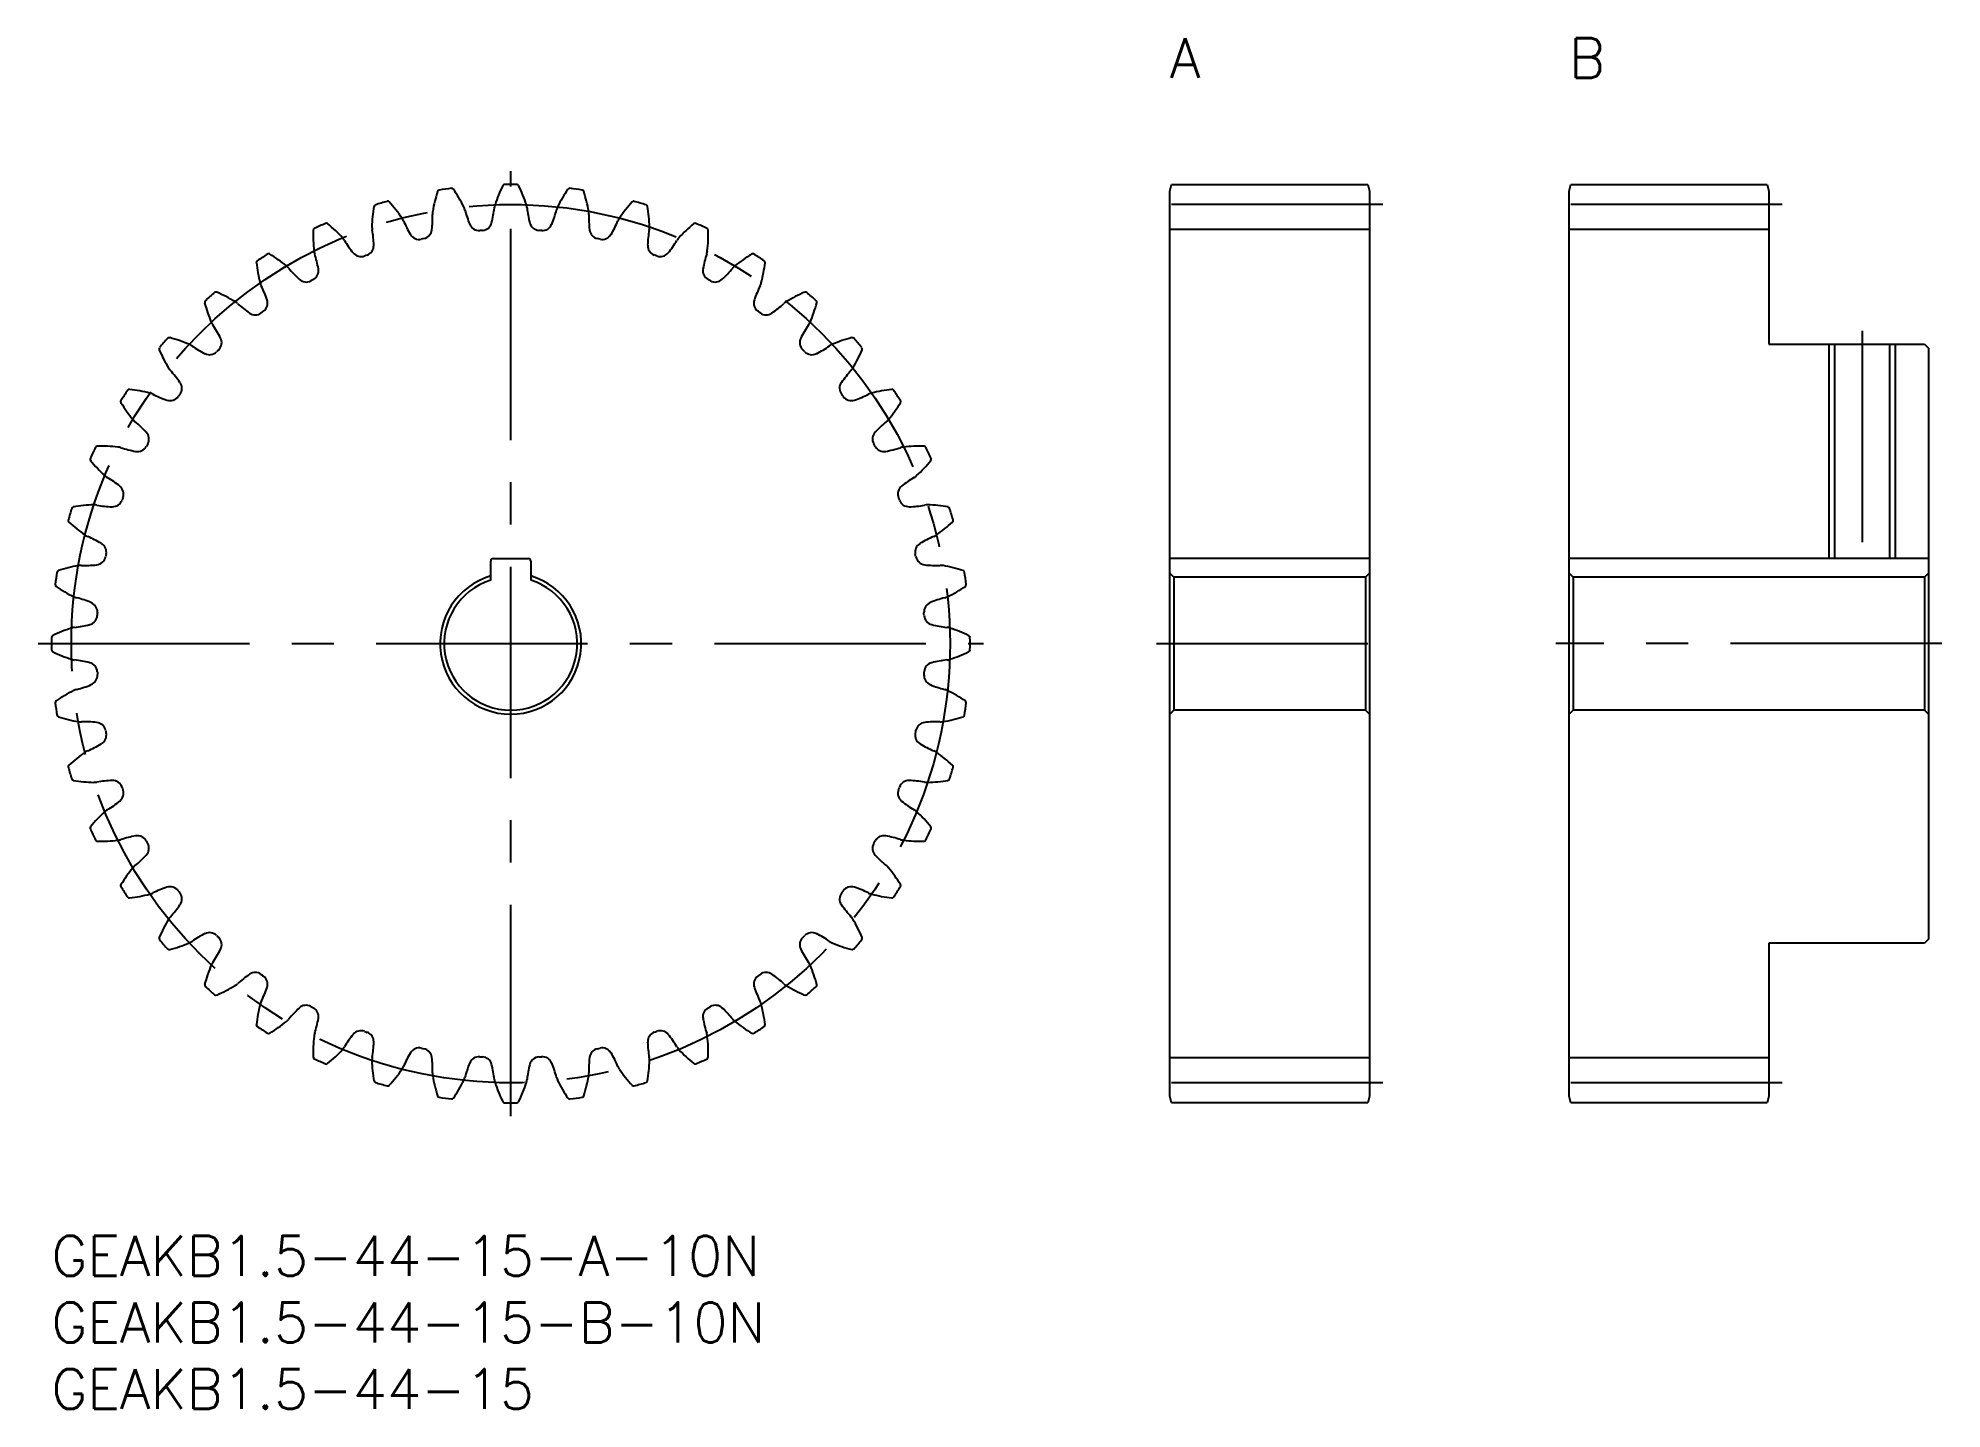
# Model space of a CAD drawing. Extents: x -1 to 142, y -13 to 90.
import ezdxf

# ---------------------------------------------------------------- set-up
doc = ezdxf.new("R2010")
doc.units = 0
doc.header["$LTSCALE"] = 0.5
doc.linetypes.add('CENTER', pattern=[50.8, 31.75, -6.35, 6.35, -6.35])
for name, color, linetype in [('MSM_CENTER', 1, 'CENTER'), ('MSM_CONTINUOUS', 7, 'CONTINUOUS'), ('MSM_NARROW', 5, 'CONTINUOUS'), ('MSM_PART_NUMBER', 7, 'CONTINUOUS')]:
    doc.layers.add(name, color=color, linetype=linetype)
doc.styles.get("Standard").update_dxf_attribs({"font": 'txt.shx', "height": 1, "bigfont": 'bigfont.shx'})

# ---------------------------------------------------------------- blocks, each defined once
blk = doc.blocks.new('*U3')
at = {"layer": 'MSM_PART_NUMBER'}
blk.add_text('GEAKB1.5-44-15-A-10N', height=3, dxfattribs=at).set_placement((0, -3))
blk = doc.blocks.new('*U4')
at = {"layer": 'MSM_PART_NUMBER'}
blk.add_text('GEAKB1.5-44-15-B-10N', height=3, dxfattribs=at).set_placement((0, -8))
blk = doc.blocks.new('*U5')
at = {"layer": 'MSM_PART_NUMBER'}
blk.add_text('GEAKB1.5-44-15', height=3, dxfattribs=at).set_placement((0, -13))
blk = doc.blocks.new('*U6')
at = {"layer": 'MSM_PART_NUMBER'}
blk.add_text('A', height=3, dxfattribs=at).set_placement((84, 87))
blk = doc.blocks.new('*U7')
at = {"layer": 'MSM_PART_NUMBER'}
blk.add_text('B', height=3, dxfattribs=at).set_placement((114, 87))

msp = doc.modelspace()

# ---------------------------------------------------------------- linework, layer by layer
at = {"layer": 'MSM_CENTER'}
for p, q in [((34.5, 9), (34.5, 80)), ((100, 77.5), (83, 77.5)), ((130, 77.5), (113, 77.5)), ((136, 68), (136, 49.9)), ((-1, 44.5), (70, 44.5)), ((83, 44.5), (100, 44.5)), ((142, 44.5), (113, 44.5)), ((100, 11.5), (83, 11.5)), ((130, 11.5), (113, 11.5))]:
    msp.add_line(p, q, dxfattribs=at)
msp.add_circle((34.5, 44.5), 33, dxfattribs=at)
at = {"layer": 'MSM_CONTINUOUS'}
for p, q in [((84, 78.5), (84.13, 79)), ((84.13, 79), (98.87, 79)), ((98.87, 79), (99, 78.5)), ((114, 78.5), (114.13, 79)), ((114.13, 79), (128.87, 79)), ((128.87, 79), (129, 78.5)), ((84, 10.5), (84, 78.5)), ((99, 78.5), (99, 10.5)), ((114, 10.5), (114, 78.5)), ((129, 78.5), (129, 67)), ((99, 75.62), (84, 75.62)), ((129, 75.62), (114, 75.62)), ((129, 67), (140.7, 67)), ((133.93, 67), (133.93, 50.9)), ((138.07, 67), (138.07, 50.9)), ((140.7, 67), (141, 66.7)), ((141, 66.7), (141, 22.3)), ((33, 49.27), (33, 50.7)), ((33.2, 50.9), (35.8, 50.9)), ((36, 50.7), (36, 49.27)), ((99, 50.9), (84, 50.9)), ((141, 50.9), (114, 50.9)), ((84.3, 49.5), (84, 49.8)), ((98.7, 49.5), (84.3, 49.5)), ((84.3, 49.5), (84.3, 39.5)), ((99, 49.8), (98.7, 49.5)), ((98.7, 49.5), (98.7, 39.5)), ((114.3, 49.5), (114, 49.8)), ((140.7, 49.5), (114.3, 49.5)), ((114.3, 49.5), (114.3, 39.5)), ((141, 49.8), (140.7, 49.5)), ((140.7, 49.5), (140.7, 39.5)), ((84.3, 39.5), (84, 39.2)), ((98.7, 39.5), (84.3, 39.5)), ((99, 39.2), (98.7, 39.5)), ((114.3, 39.5), (114, 39.2)), ((140.7, 39.5), (114.3, 39.5)), ((141, 39.2), (140.7, 39.5)), ((129, 22), (129, 10.5)), ((140.7, 22), (129, 22)), ((141, 22.3), (140.7, 22)), ((99, 13.38), (84, 13.38)), ((129, 13.38), (114, 13.38)), ((84.13, 10), (84, 10.5)), ((99, 10.5), (98.87, 10)), ((114.13, 10), (114, 10.5)), ((129, 10.5), (128.87, 10)), ((98.87, 10), (84.13, 10)), ((128.87, 10), (114.13, 10))]:
    msp.add_line(p, q, dxfattribs=at)
for centre, radius, start, end in [((34.5, 44.5), 34.5, 97.4074, 98.9562), ((30.07, 78.56), 0.15, 34.1962, 97.4074), ((43.79, 74.09), 11, 153.9856, 162.0455), ((34.04, 78.85), 0.15, 90.7744, 153.9856), ((34.5, 44.5), 34.5, 89.2256, 90.7744), ((34.96, 78.85), 0.15, 26.0144, 89.2256), ((25.21, 74.09), 11, 17.9545, 26.0144), ((38.93, 78.56), 0.15, 82.5926, 145.8038), ((34.5, 44.5), 34.5, 81.0438, 82.5926), ((35.07, 75.51), 11, 170.3492, 178.4091), ((24.38, 77.32), 0.15, 107.138, 170.3492), ((34.5, 44.5), 34.5, 105.5892, 107.138), ((25.27, 77.59), 0.15, 42.378, 105.5892), ((17.25, 70.27), 11, 34.3182, 42.378), ((39.48, 75.11), 11, 162.1674, 170.2273), ((29.15, 78.43), 0.15, 98.9562, 162.1674), ((21.1, 72.47), 11, 26.1364, 34.1962), ((29.86, 76.77), 1.24, 15.2102, 26.1364), ((23.57, 78.45), 9.78, 346.2299, 352.9416), ((34.5, 77.1), 1.24, 162.0455, 172.9716), ((34.5, 77.1), 1.24, 7.0284, 17.9545), ((45.43, 78.45), 9.78, 187.0584, 193.7701), ((39.14, 76.77), 1.24, 153.8636, 164.7898), ((47.9, 72.47), 11, 145.8038, 153.8636), ((39.85, 78.43), 0.15, 17.8326, 81.0438), ((29.52, 75.11), 11, 9.7727, 17.8326), ((51.75, 70.27), 11, 137.622, 145.6818), ((43.73, 77.59), 0.15, 74.4108, 137.622), ((34.5, 44.5), 34.5, 72.862, 74.4108), ((44.62, 77.32), 0.15, 9.6508, 72.862), ((33.93, 75.51), 11, 1.5909, 9.6508), ((34.5, 44.5), 34.5, 113.7711, 115.3199), ((20.65, 75.94), 0.15, 50.5598, 113.7711), ((13.76, 67.56), 11, 42.5, 50.5598), ((25.32, 75.78), 1.24, 178.4091, 189.3352), ((25.32, 75.78), 1.24, 23.392, 34.3182), ((35.42, 80.16), 9.78, 203.422, 210.1338), ((18.85, 76.55), 9.78, 354.4117, 1.1234), ((29.86, 76.77), 1.24, 170.2273, 181.1534), ((40.49, 79.66), 9.78, 195.2402, 201.952), ((32.12, 76.29), 0.75, 201.952, 274.2886), ((32.34, 76.3), 0.75, 273.8932, 346.2299), ((36.66, 76.3), 0.75, 193.7701, 266.1068), ((36.88, 76.29), 0.75, 265.7114, 338.048), ((28.51, 79.66), 9.78, 338.048, 344.7598), ((39.14, 76.77), 1.24, 358.8466, 9.7727), ((50.15, 76.55), 9.78, 178.8766, 185.5883), ((33.58, 80.16), 9.78, 329.8662, 336.578), ((43.68, 75.78), 1.24, 145.6818, 156.608), ((43.68, 75.78), 1.24, 350.6648, 1.5909), ((55.24, 67.56), 11, 129.4402, 137.5), ((48.35, 75.94), 0.15, 66.2289, 129.4402), ((34.5, 44.5), 34.5, 64.6801, 66.2289), ((19.81, 75.55), 0.15, 115.3199, 178.5311), ((30.66, 75.27), 11, 178.5311, 186.5909), ((20.96, 74.15), 1.24, 31.5739, 42.5), ((30.34, 79.92), 9.78, 211.6038, 218.3156), ((23.46, 74.4), 0.75, 290.2568, 2.5935), ((14.45, 74), 9.78, 2.5935, 9.3052), ((27.62, 75.62), 0.75, 210.1338, 282.4704), ((34.5, 44.5), 31.13, 102.075, 102.4704), ((27.83, 75.67), 0.75, 282.075, 354.4117), ((34.5, 44.5), 31.12, 93.8932, 94.2886), ((34.5, 44.5), 31.12, 85.7114, 86.1068), ((41.17, 75.67), 0.75, 185.5883, 257.925), ((34.5, 44.5), 31.13, 77.5296, 77.925), ((41.38, 75.62), 0.75, 257.5296, 329.8662), ((54.55, 74), 9.78, 170.6948, 177.4065), ((45.54, 74.4), 0.75, 177.4065, 249.7431), ((38.66, 79.92), 9.78, 321.6844, 328.3962), ((48.04, 74.15), 1.24, 137.5, 148.4261), ((49.19, 75.55), 0.15, 1.4689, 64.6801), ((38.34, 75.27), 11, 353.4091, 1.4689), ((15.54, 73.14), 0.15, 123.5017, 186.7129), ((26.32, 74.41), 11, 186.7129, 194.7727), ((34.5, 44.5), 34.5, 121.9529, 123.5017), ((16.32, 73.65), 0.15, 58.7417, 121.9529), ((10.69, 64.37), 11, 50.6818, 58.7417), ((20.96, 74.15), 1.24, 186.5909, 197.5171), ((10.45, 70.84), 9.78, 10.7753, 17.4871), ((23.26, 74.33), 0.75, 218.3156, 290.6523), ((34.5, 44.5), 31.12, 110.2568, 110.6523), ((34.5, 44.5), 31.13, 69.3477, 69.7432), ((45.74, 74.33), 0.75, 249.3478, 321.6844), ((58.55, 70.84), 9.78, 162.5129, 169.2247), ((48.04, 74.15), 1.24, 342.4829, 353.4091), ((58.31, 64.37), 11, 121.2583, 129.3182), ((52.68, 73.65), 0.15, 58.0471, 121.2583), ((34.5, 44.5), 34.5, 56.4983, 58.0471), ((42.68, 74.41), 11, 345.2273, 353.2871), ((53.46, 73.14), 0.15, 353.2871, 56.4983), ((16.88, 71.92), 1.24, 194.7727, 205.6989), ((16.88, 71.92), 1.24, 39.7557, 50.6818), ((25.34, 78.97), 9.78, 219.7857, 226.4974), ((19.13, 72.42), 0.75, 226.4974, 298.8341), ((34.5, 44.5), 31.12, 118.4386, 118.8341), ((19.32, 72.53), 0.75, 298.4387, 10.7753), ((49.68, 72.53), 0.75, 169.2247, 241.5613), ((34.5, 44.5), 31.12, 61.1659, 61.5614), ((49.87, 72.42), 0.75, 241.1659, 313.5026), ((43.66, 78.97), 9.78, 313.5026, 320.2143), ((52.12, 71.92), 1.24, 129.3182, 140.2443), ((52.12, 71.92), 1.24, 334.3011, 345.2273), ((11.66, 70.15), 0.15, 131.6835, 194.8947), ((22.14, 72.94), 11, 194.8947, 202.9545), ((34.5, 44.5), 34.5, 130.1347, 131.6835), ((12.36, 70.76), 0.15, 66.9235, 130.1347), ((8.11, 60.78), 11, 58.8636, 66.9235), ((13.15, 69.14), 1.24, 47.9375, 58.8636), ((6.95, 67.15), 9.78, 18.9571, 25.6689), ((15.49, 70.08), 0.75, 306.6205, 18.9571), ((53.51, 70.08), 0.75, 161.0429, 233.3795), ((62.05, 67.15), 9.78, 154.3311, 161.0429), ((55.85, 69.14), 1.24, 121.1364, 132.0625), ((60.89, 60.78), 11, 113.0765, 121.1364), ((56.64, 70.76), 0.15, 49.8653, 113.0765), ((34.5, 44.5), 34.5, 48.3165, 49.8653), ((46.86, 72.94), 11, 337.0455, 345.1053), ((57.34, 70.15), 0.15, 345.1053, 48.3165), ((13.15, 69.14), 1.24, 202.9545, 213.8807), ((20.53, 77.32), 9.78, 227.9675, 234.6792), ((15.31, 69.95), 0.75, 234.6792, 307.0159), ((34.5, 44.5), 31.13, 126.6205, 127.0159), ((34.5, 44.5), 31.12, 52.9841, 53.3795), ((53.69, 69.95), 0.75, 232.9841, 305.3208), ((48.47, 77.32), 9.78, 305.3208, 312.0325), ((55.85, 69.14), 1.24, 326.1193, 337.0455), ((34.5, 44.5), 34.5, 138.3165, 139.8653), ((8.85, 67.34), 0.15, 75.1053, 138.3165), ((6.06, 56.86), 11, 67.0455, 75.1053), ((4.01, 63), 9.78, 27.1389, 33.8507), ((12.04, 67.12), 0.75, 314.8023, 27.1389), ((56.96, 67.12), 0.75, 152.8611, 225.1977), ((64.99, 63), 9.78, 146.1493, 152.8611), ((62.94, 56.86), 11, 104.8947, 112.9545), ((60.15, 67.34), 0.15, 41.6835, 104.8947), ((34.5, 44.5), 34.5, 40.1347, 41.6835), ((8.24, 66.64), 0.15, 139.8653, 203.0765), ((18.22, 70.89), 11, 203.0765, 211.1364), ((9.86, 65.85), 1.24, 56.1193, 67.0455), ((16, 74.99), 9.78, 236.1493, 242.8611), ((11.88, 66.96), 0.75, 242.8611, 315.1977), ((34.5, 44.5), 31.12, 134.8023, 135.1977), ((34.5, 44.5), 31.12, 44.8023, 45.1977), ((57.12, 66.96), 0.75, 224.8023, 297.1389), ((53, 74.99), 9.78, 297.1389, 303.8507), ((59.14, 65.85), 1.24, 112.9545, 123.8807), ((50.78, 70.89), 11, 328.8636, 336.9235), ((60.76, 66.64), 0.15, 336.9235, 40.1347), ((9.86, 65.85), 1.24, 211.1364, 222.0625), ((1.68, 58.47), 9.78, 35.3208, 42.0325), ((67.32, 58.47), 9.78, 137.9675, 144.6792), ((59.14, 65.85), 1.24, 317.9375, 328.8636), ((34.5, 44.5), 34.5, 146.4983, 148.0471), ((5.86, 63.46), 0.15, 83.2871, 146.4983), ((4.59, 52.68), 11, 75.2273, 83.2871), ((7.08, 62.12), 1.24, 64.3011, 75.2273), ((11.85, 72.05), 9.78, 244.3311, 251.0429), ((8.92, 63.51), 0.75, 251.0429, 323.3795), ((34.5, 44.5), 31.13, 142.9841, 143.3795), ((9.05, 63.69), 0.75, 322.9841, 35.3208), ((59.95, 63.69), 0.75, 144.6792, 217.0159), ((34.5, 44.5), 31.13, 36.6205, 37.0159), ((60.08, 63.51), 0.75, 216.6205, 288.9571), ((57.15, 72.05), 9.78, 288.9571, 295.6689), ((61.92, 62.12), 1.24, 104.7727, 115.6989), ((64.41, 52.68), 11, 96.7129, 104.7727), ((63.14, 63.46), 0.15, 33.5017, 96.7129), ((34.5, 44.5), 34.5, 31.9529, 33.5017), ((5.35, 62.68), 0.15, 148.0471, 211.2583), ((14.63, 68.31), 11, 211.2583, 219.3182), ((54.37, 68.31), 11, 320.6818, 328.7417), ((63.65, 62.68), 0.15, 328.7417, 31.9529), ((7.08, 62.12), 1.24, 219.3182, 230.2443), ((0.03, 53.66), 9.78, 43.5026, 50.2143), ((6.58, 59.87), 0.75, 331.1659, 43.5026), ((62.42, 59.87), 0.75, 136.4974, 208.834), ((68.97, 53.66), 9.78, 129.7857, 136.4974), ((61.92, 62.12), 1.24, 309.7557, 320.6818), ((34.5, 44.5), 34.5, 154.6801, 156.2289), ((3.45, 59.19), 0.15, 91.4689, 154.6801), ((3.73, 48.34), 11, 83.4091, 91.4689), ((4.85, 58.04), 1.24, 72.4829, 83.4091), ((8.16, 68.55), 9.78, 252.5129, 259.2247), ((6.47, 59.68), 0.75, 259.2247, 331.5614), ((34.5, 44.5), 31.12, 151.1659, 151.5614), ((34.5, 44.5), 31.13, 28.4386, 28.8341), ((62.53, 59.68), 0.75, 208.4387, 280.7753), ((60.84, 68.55), 9.78, 280.7753, 287.4871), ((64.15, 58.04), 1.24, 96.5909, 107.5171), ((65.27, 48.34), 11, 88.5311, 96.5909), ((65.55, 59.19), 0.15, 25.3199, 88.5311), ((34.5, 44.5), 34.5, 23.7711, 25.3199), ((3.06, 58.35), 0.15, 156.2289, 219.4402), ((11.44, 65.24), 11, 219.4402, 227.5), ((57.56, 65.24), 11, 312.5, 320.5598), ((65.94, 58.35), 0.15, 320.5598, 23.7711), ((4.85, 58.04), 1.24, 227.5, 238.4261), ((-0.92, 48.66), 9.78, 51.6844, 58.3962), ((4.67, 55.74), 0.75, 339.3478, 51.6844), ((64.33, 55.74), 0.75, 128.3156, 200.6522), ((69.92, 48.66), 9.78, 121.6038, 128.3156), ((64.15, 58.04), 1.24, 301.5739, 312.5), ((34.5, 44.5), 34.5, 162.862, 164.4108), ((1.68, 54.62), 0.15, 99.6508, 162.862), ((3.49, 43.93), 11, 91.5909, 99.6508), ((3.22, 53.68), 1.24, 80.6648, 91.5909), ((5, 64.55), 9.78, 260.6948, 267.4065), ((4.6, 55.54), 0.75, 267.4065, 339.7432), ((34.5, 44.5), 31.12, 159.3477, 159.7432), ((34.5, 44.5), 31.13, 20.2568, 20.6523), ((64.4, 55.54), 0.75, 200.2569, 272.5935), ((64, 64.55), 9.78, 272.5935, 279.3052), ((65.78, 53.68), 1.24, 88.4091, 99.3352), ((65.51, 43.93), 11, 80.3492, 88.4091), ((67.32, 54.62), 0.15, 17.138, 80.3492), ((34.5, 44.5), 34.5, 15.5892, 17.138), ((1.41, 53.73), 0.15, 164.4108, 227.622), ((8.73, 61.75), 11, 227.622, 235.6818), ((60.27, 61.75), 11, 304.3182, 312.378), ((67.59, 53.73), 0.15, 312.378, 15.5892), ((3.22, 53.68), 1.24, 235.6818, 246.608), ((-1.16, 43.58), 9.78, 59.8662, 66.578), ((3.38, 51.38), 0.75, 347.5296, 59.8662), ((65.62, 51.38), 0.75, 120.1338, 192.4704), ((70.16, 43.58), 9.78, 113.422, 120.1338), ((65.78, 53.68), 1.24, 293.392, 304.3182), ((3.89, 39.52), 11, 99.7727, 107.8326), ((2.23, 49.14), 1.24, 88.8466, 99.7727), ((2.45, 60.15), 9.78, 268.8766, 275.5883), ((3.33, 51.17), 0.75, 275.5883, 347.925), ((34.5, 44.5), 31.13, 167.5296, 167.925), ((33.2, 50.7), 0.2, 90, 180), ((35.8, 50.7), 0.2, 0, 90), ((34.5, 44.5), 31.12, 12.075, 12.4704), ((65.67, 51.17), 0.75, 192.075, 264.4117), ((66.55, 60.15), 9.78, 264.4117, 271.1234), ((66.77, 49.14), 1.24, 80.2273, 91.1534), ((65.11, 39.52), 11, 72.1674, 80.2273), ((34.5, 44.5), 34.5, 171.0438, 172.5926), ((0.44, 48.93), 0.15, 172.5926, 235.8038), ((6.53, 57.9), 11, 235.8038, 243.8636), ((0.57, 49.85), 0.15, 107.8326, 171.0438), ((34.5, 44.5), 5.3, 106.4405, 73.5595), ((34.5, 44.5), 5, 107.4576, 72.5424), ((62.47, 57.9), 11, 296.1364, 304.1962), ((68.43, 49.85), 0.15, 8.9562, 72.1674), ((34.5, 44.5), 34.5, 7.4074, 8.9562), ((68.56, 48.93), 0.15, 304.1962, 7.4074), ((2.23, 49.14), 1.24, 243.8636, 254.7898), ((-0.66, 38.51), 9.78, 68.048, 74.7598), ((2.71, 46.88), 0.75, 355.7114, 68.048), ((66.29, 46.88), 0.75, 111.952, 184.2886), ((69.66, 38.51), 9.78, 105.2402, 111.952), ((66.77, 49.14), 1.24, 285.2102, 296.1364), ((0.55, 55.43), 9.78, 277.0584, 283.7701), ((2.7, 46.66), 0.75, 283.7701, 356.1068), ((34.5, 44.5), 31.13, 175.7114, 176.1068), ((34.5, 44.5), 31.12, 3.8932, 4.2886), ((66.3, 46.66), 0.75, 183.8932, 256.2299), ((68.45, 55.43), 9.78, 256.2299, 262.9416), ((0.15, 44.96), 0.15, 116.0144, 179.2256), ((34.5, 44.5), 34.5, 179.2256, 180.7744), ((4.91, 35.21), 11, 107.9545, 116.0144), ((1.9, 44.5), 1.24, 97.0284, 107.9545), ((67.1, 44.5), 1.24, 72.0455, 82.9716), ((64.09, 35.21), 11, 63.9856, 72.0455), ((68.85, 44.96), 0.15, 0.7744, 63.9856), ((34.5, 44.5), 34.5, 359.2256, 0.7744), ((0.15, 44.04), 0.15, 180.7744, 243.9856), ((4.91, 53.79), 11, 243.9856, 252.0455), ((1.9, 44.5), 1.24, 252.0455, 262.9716), ((0.55, 33.57), 9.78, 76.2299, 82.9416), ((2.7, 42.34), 0.75, 3.8932, 76.2299), ((66.3, 42.34), 0.75, 103.7701, 176.1068), ((68.45, 33.57), 9.78, 97.0584, 103.7701), ((67.1, 44.5), 1.24, 277.0284, 287.9545), ((64.09, 53.79), 11, 287.9545, 296.0144), ((68.85, 44.04), 0.15, 296.0143, 359.2256), ((2.71, 42.12), 0.75, 291.952, 4.2886), ((34.5, 44.5), 31.12, 183.8932, 184.2886), ((34.5, 44.5), 31.13, 355.7114, 356.1068), ((66.29, 42.12), 0.75, 175.7114, 248.048), ((0.44, 40.07), 0.15, 124.1962, 187.4074), ((34.5, 44.5), 34.5, 187.4074, 188.9562), ((6.53, 31.1), 11, 116.1364, 124.1962), ((2.23, 39.86), 1.24, 105.2102, 116.1364), ((-0.66, 50.49), 9.78, 285.2402, 291.952), ((69.66, 50.49), 9.78, 248.048, 254.7598), ((66.77, 39.86), 1.24, 63.8636, 74.7898), ((62.47, 31.1), 11, 55.8038, 63.8636), ((34.5, 44.5), 34.5, 351.0438, 352.5926), ((68.56, 40.07), 0.15, 352.5926, 55.8038), ((0.57, 39.15), 0.15, 188.9562, 252.1674), ((3.89, 49.48), 11, 252.1674, 260.2273), ((2.23, 39.86), 1.24, 260.2273, 271.1534), ((2.45, 28.85), 9.78, 84.4117, 91.1234), ((66.55, 28.85), 9.78, 88.8766, 95.5883), ((66.77, 39.86), 1.24, 268.8466, 279.7727), ((65.11, 49.48), 11, 279.7727, 287.8326), ((68.43, 39.15), 0.15, 287.8326, 351.0438), ((3.33, 37.83), 0.75, 12.075, 84.4117), ((3.38, 37.62), 0.75, 300.1338, 12.4704), ((34.5, 44.5), 31.12, 192.075, 192.4704), ((65.62, 37.62), 0.75, 167.5296, 239.8662), ((34.5, 44.5), 31.13, 347.5296, 347.925), ((65.67, 37.83), 0.75, 95.5883, 167.925), ((8.73, 27.25), 11, 124.3182, 132.378), ((3.22, 35.32), 1.24, 113.392, 124.3182), ((-1.16, 45.42), 9.78, 293.422, 300.1338), ((70.16, 45.42), 9.78, 239.8662, 246.578), ((65.78, 35.32), 1.24, 55.6818, 66.608), ((60.27, 27.25), 11, 47.622, 55.6818), ((1.41, 35.27), 0.15, 132.378, 195.5892), ((34.5, 44.5), 34.5, 195.5892, 197.138), ((1.68, 34.38), 0.15, 197.1383, 260.3492), ((67.32, 34.38), 0.15, 279.6508, 342.862), ((34.5, 44.5), 34.5, 342.862, 344.4108), ((67.59, 35.27), 0.15, 344.4108, 47.622), ((3.49, 45.07), 11, 260.3492, 268.4091), ((3.22, 35.32), 1.24, 268.4091, 279.3352), ((5, 24.45), 9.78, 92.5935, 99.3052), ((4.6, 33.46), 0.75, 20.2568, 92.5935), ((4.67, 33.26), 0.75, 308.3156, 20.6523), ((34.5, 44.5), 31.13, 200.2568, 200.6523), ((64.33, 33.26), 0.75, 159.3478, 231.6844), ((34.5, 44.5), 31.13, 339.3477, 339.7432), ((64.4, 33.46), 0.75, 87.4065, 159.7432), ((64, 24.45), 9.78, 80.6948, 87.4065), ((65.78, 35.32), 1.24, 260.6648, 271.5909), ((65.51, 45.07), 11, 271.5909, 279.6508), ((11.44, 23.76), 11, 132.5, 140.5598), ((4.85, 30.96), 1.24, 121.5739, 132.5), ((-0.92, 40.34), 9.78, 301.6038, 308.3156), ((69.92, 40.34), 9.78, 231.6844, 238.3962), ((64.15, 30.96), 1.24, 47.5, 58.4261), ((57.56, 23.76), 11, 39.4402, 47.5), ((3.06, 30.65), 0.15, 140.5598, 203.7711), ((34.5, 44.5), 34.5, 203.7711, 205.3199), ((8.16, 20.45), 9.78, 100.7753, 107.4871), ((6.47, 29.32), 0.75, 28.4387, 100.7753), ((62.53, 29.32), 0.75, 79.2247, 151.5614), ((60.84, 20.45), 9.78, 72.5129, 79.2247), ((34.5, 44.5), 34.5, 334.6801, 336.2289), ((65.94, 30.65), 0.15, 336.2289, 39.4402), ((3.45, 29.81), 0.15, 205.3201, 268.5311), ((3.73, 40.66), 11, 268.5311, 276.5909), ((4.85, 30.96), 1.24, 276.5909, 287.5171), ((0.03, 35.34), 9.78, 309.7857, 316.4974), ((6.58, 29.13), 0.75, 316.4974, 28.8341), ((34.5, 44.5), 31.13, 208.4386, 208.8341), ((62.42, 29.13), 0.75, 151.1659, 223.5026), ((34.5, 44.5), 31.12, 331.1659, 331.5614), ((68.97, 35.34), 9.78, 223.5026, 230.2143), ((64.15, 30.96), 1.24, 252.4829, 263.4091), ((65.27, 40.66), 11, 263.4091, 271.4689), ((65.55, 29.81), 0.15, 271.4689, 334.6801), ((14.63, 20.69), 11, 140.6818, 148.7417), ((7.08, 26.88), 1.24, 129.7557, 140.6818), ((61.92, 26.88), 1.24, 39.3182, 50.2443), ((54.37, 20.69), 11, 31.2583, 39.3182), ((5.35, 26.32), 0.15, 148.7417, 211.9529), ((34.5, 44.5), 34.5, 211.9529, 213.5017), ((7.08, 26.88), 1.24, 284.7727, 295.6989), ((11.85, 16.95), 9.78, 108.9571, 115.6689), ((8.92, 25.49), 0.75, 36.6205, 108.9571), ((34.5, 44.5), 31.12, 216.6205, 217.0159), ((9.05, 25.31), 0.75, 324.6792, 37.0159), ((59.95, 25.31), 0.75, 142.9841, 215.3208), ((34.5, 44.5), 31.13, 322.9841, 323.3795), ((60.08, 25.49), 0.75, 71.0429, 143.3795), ((57.15, 16.95), 9.78, 64.3311, 71.0429), ((61.92, 26.88), 1.24, 244.3011, 255.2273), ((34.5, 44.5), 34.5, 326.4983, 328.0471), ((63.65, 26.32), 0.15, 328.0471, 31.2583), ((5.86, 25.54), 0.15, 213.5019, 276.7129), ((4.59, 36.32), 11, 276.7129, 284.7727), ((1.68, 30.53), 9.78, 317.9675, 324.6792), ((67.32, 30.53), 9.78, 215.3208, 222.0325), ((64.41, 36.32), 11, 255.2273, 263.2871), ((63.14, 25.54), 0.15, 263.2871, 326.4983), ((18.22, 18.11), 11, 148.8636, 156.9235), ((9.86, 23.15), 1.24, 137.9375, 148.8636), ((59.14, 23.15), 1.24, 31.1364, 42.0625), ((50.78, 18.11), 11, 23.0765, 31.1364), ((8.24, 22.36), 0.15, 156.9235, 220.1347), ((34.5, 44.5), 34.5, 220.1347, 221.6835), ((8.85, 21.66), 0.15, 221.6837, 284.8947), ((6.06, 32.14), 11, 284.8947, 292.9545), ((9.86, 23.15), 1.24, 292.9545, 303.8807), ((16, 14.01), 9.78, 117.1389, 123.8507), ((11.88, 22.04), 0.75, 44.8023, 117.1389), ((4.01, 26), 9.78, 326.1493, 332.8611), ((34.5, 44.5), 31.12, 224.8023, 225.1977), ((12.04, 21.88), 0.75, 332.8611, 45.1977), ((56.96, 21.88), 0.75, 134.8023, 207.1389), ((64.99, 26), 9.78, 207.1389, 213.8507), ((34.5, 44.5), 31.13, 314.8023, 315.1977), ((57.12, 22.04), 0.75, 62.8611, 135.1977), ((53, 14.01), 9.78, 56.1493, 62.8611), ((59.14, 23.15), 1.24, 236.1193, 247.0455), ((62.94, 32.14), 11, 247.0455, 255.1053), ((60.15, 21.66), 0.15, 255.1053, 318.3165), ((34.5, 44.5), 34.5, 318.3165, 319.8653), ((60.76, 22.36), 0.15, 319.8653, 23.0765), ((22.14, 16.06), 11, 157.0455, 165.1053), ((13.15, 19.86), 1.24, 146.1193, 157.0455), ((55.85, 19.86), 1.24, 22.9545, 33.8807), ((46.86, 16.06), 11, 14.8947, 22.9545), ((11.66, 18.85), 0.15, 165.1053, 228.3165), ((34.5, 44.5), 34.5, 228.3165, 229.8653), ((8.11, 28.22), 11, 293.0765, 301.1364), ((13.15, 19.86), 1.24, 301.1364, 312.0625), ((20.53, 11.68), 9.78, 125.3208, 132.0325), ((15.31, 19.05), 0.75, 52.9841, 125.3208), ((34.5, 44.5), 31.13, 232.9841, 233.3795), ((6.95, 21.85), 9.78, 334.3311, 341.0429), ((15.49, 18.92), 0.75, 341.0429, 53.3795), ((53.51, 18.92), 0.75, 126.6205, 198.9571), ((62.05, 21.85), 9.78, 198.9571, 205.6689), ((34.5, 44.5), 31.12, 306.6205, 307.0159), ((53.69, 19.05), 0.75, 54.6792, 127.0159), ((48.47, 11.68), 9.78, 47.9675, 54.6792), ((55.85, 19.86), 1.24, 227.9375, 238.8636), ((60.89, 28.22), 11, 238.8636, 246.9235), ((34.5, 44.5), 34.5, 310.1347, 311.6835), ((57.34, 18.85), 0.15, 311.6835, 14.8947), ((12.36, 18.24), 0.15, 229.8656, 293.0765), ((26.32, 14.59), 11, 165.2273, 173.2871), ((16.88, 17.08), 1.24, 154.3011, 165.2273), ((19.13, 16.58), 0.75, 61.1659, 133.5026), ((34.5, 44.5), 31.13, 241.1659, 241.5614), ((34.5, 44.5), 31.13, 298.4386, 298.8341), ((49.87, 16.58), 0.75, 46.4974, 118.8341), ((52.12, 17.08), 1.24, 14.7727, 25.6989), ((42.68, 14.59), 11, 6.7129, 14.7727), ((56.64, 18.24), 0.15, 246.9235, 310.1347), ((15.54, 15.86), 0.15, 173.2871, 236.4983), ((34.5, 44.5), 34.5, 236.4983, 238.0471), ((10.69, 24.63), 11, 301.2583, 309.3182), ((16.88, 17.08), 1.24, 309.3182, 320.2443), ((25.34, 10.03), 9.78, 133.5026, 140.2143), ((19.32, 16.47), 0.75, 349.2247, 61.5614), ((10.45, 18.16), 9.78, 342.5129, 349.2247), ((49.68, 16.47), 0.75, 118.4387, 190.7753), ((58.55, 18.16), 9.78, 190.7753, 197.4871), ((43.66, 10.03), 9.78, 39.7857, 46.4974), ((52.12, 17.08), 1.24, 219.7557, 230.6818), ((58.31, 24.63), 11, 230.6818, 238.7417), ((34.5, 44.5), 34.5, 301.9529, 303.5017), ((53.46, 15.86), 0.15, 303.5019, 6.7129), ((16.32, 15.35), 0.15, 238.0471, 301.2583), ((30.66, 13.73), 11, 173.4091, 181.4689), ((20.96, 14.85), 1.24, 162.4829, 173.4091), ((30.34, 9.08), 9.78, 141.6844, 148.3962), ((23.26, 14.67), 0.75, 69.3478, 141.6844), ((34.5, 44.5), 31.13, 249.3477, 249.7432), ((23.46, 14.6), 0.75, 357.4065, 69.7432), ((14.45, 15), 9.78, 350.6948, 357.4065), ((45.54, 14.6), 0.75, 110.2569, 182.5935), ((54.55, 15), 9.78, 182.5935, 189.3052), ((34.5, 44.5), 31.12, 290.2568, 290.6523), ((45.74, 14.67), 0.75, 38.3156, 110.6523), ((38.66, 9.08), 9.78, 31.6038, 38.3156), ((48.04, 14.85), 1.24, 6.5909, 17.5171), ((38.34, 13.73), 11, 358.5311, 6.5909), ((52.68, 15.35), 0.15, 238.7417, 301.9529), ((19.81, 13.45), 0.15, 181.4689, 244.6801), ((34.5, 44.5), 34.5, 244.6801, 246.2289), ((20.65, 13.06), 0.15, 246.2289, 309.4402), ((13.76, 21.44), 11, 309.4402, 317.5), ((20.96, 14.85), 1.24, 317.5, 328.4261), ((25.32, 13.22), 1.24, 170.6648, 181.5909), ((35.07, 13.49), 11, 181.5909, 189.6508), ((35.42, 8.84), 9.78, 149.8662, 156.578), ((27.62, 13.38), 0.75, 77.5296, 149.8662), ((34.5, 44.5), 31.12, 257.5296, 257.925), ((27.83, 13.33), 0.75, 5.5883, 77.925), ((18.85, 12.45), 9.78, 358.8766, 5.5883), ((40.49, 9.34), 9.78, 158.048, 164.7598), ((32.12, 12.71), 0.75, 85.7114, 158.048), ((34.5, 44.5), 31.12, 265.7114, 266.1068), ((32.34, 12.7), 0.75, 13.7701, 86.1068), ((23.57, 10.55), 9.78, 7.0584, 13.7701), ((45.43, 10.55), 9.78, 166.2299, 172.9416), ((36.66, 12.7), 0.75, 93.8932, 166.2299), ((34.5, 44.5), 31.12, 273.8932, 274.2886), ((36.88, 12.71), 0.75, 21.952, 94.2886), ((28.51, 9.34), 9.78, 15.2402, 21.952), ((50.15, 12.45), 9.78, 174.4117, 181.1234), ((41.17, 13.33), 0.75, 102.075, 174.4117), ((34.5, 44.5), 31.13, 282.075, 282.4704), ((41.38, 13.38), 0.75, 30.1338, 102.4704), ((33.58, 8.84), 9.78, 23.422, 30.1338), ((33.93, 13.49), 11, 350.3492, 358.4091), ((43.68, 13.22), 1.24, 358.4091, 9.3352), ((48.04, 14.85), 1.24, 211.5739, 222.5), ((55.24, 21.44), 11, 222.5, 230.5598), ((48.35, 13.06), 0.15, 230.5598, 293.7711), ((34.5, 44.5), 34.5, 293.7711, 295.3199), ((49.19, 13.45), 0.15, 295.3201, 358.5311), ((24.38, 11.68), 0.15, 189.6508, 252.862), ((34.5, 44.5), 34.5, 252.862, 254.4108), ((17.25, 18.73), 11, 317.622, 325.6818), ((25.32, 13.22), 1.24, 325.6818, 336.608), ((29.86, 12.23), 1.24, 178.8466, 189.7727), ((39.48, 13.89), 11, 189.7727, 197.8326), ((21.1, 16.53), 11, 325.8038, 333.8636), ((29.86, 12.23), 1.24, 333.8636, 344.7898), ((34.5, 11.9), 1.24, 187.0284, 197.9545), ((43.79, 14.91), 11, 197.9545, 206.0144), ((25.21, 14.91), 11, 333.9856, 342.0455), ((34.5, 11.9), 1.24, 342.0455, 352.9716), ((39.14, 12.23), 1.24, 195.2102, 206.1364), ((47.9, 16.53), 11, 206.1364, 214.1962), ((29.52, 13.89), 11, 342.1674, 350.2273), ((39.14, 12.23), 1.24, 350.2273, 1.1534), ((43.68, 13.22), 1.24, 203.392, 214.3182), ((51.75, 18.73), 11, 214.3182, 222.378), ((34.5, 44.5), 34.5, 285.5892, 287.138), ((44.62, 11.68), 0.15, 287.1383, 350.3492), ((25.27, 11.41), 0.15, 254.4108, 317.622), ((29.15, 10.57), 0.15, 197.8326, 261.0438), ((34.5, 44.5), 34.5, 261.0438, 262.5926), ((30.07, 10.44), 0.15, 262.5926, 325.8038), ((34.04, 10.15), 0.15, 206.0143, 269.2256), ((34.96, 10.15), 0.15, 270.7744, 333.9856), ((38.93, 10.44), 0.15, 214.1962, 277.4074), ((34.5, 44.5), 34.5, 277.4074, 278.9562), ((39.85, 10.57), 0.15, 278.9562, 342.1674), ((43.73, 11.41), 0.15, 222.378, 285.5892), ((34.5, 44.5), 34.5, 269.2256, 270.7744)]:
    msp.add_arc(centre, radius, start, end, dxfattribs=at)
at = {"layer": 'MSM_NARROW'}
for p, q in [((133.5, 67), (133.5, 50.9)), ((138.5, 67), (138.5, 50.9))]:
    msp.add_line(p, q, dxfattribs=at)

# ---------------------------------------------------------------- block references
at = {"layer": 'MSM_CONTINUOUS'}
for name in ['*U6', '*U7', '*U3', '*U4', '*U5']:
    msp.add_blockref(name, (0, 0), dxfattribs=at)

doc.saveas('drawing.dxf')
